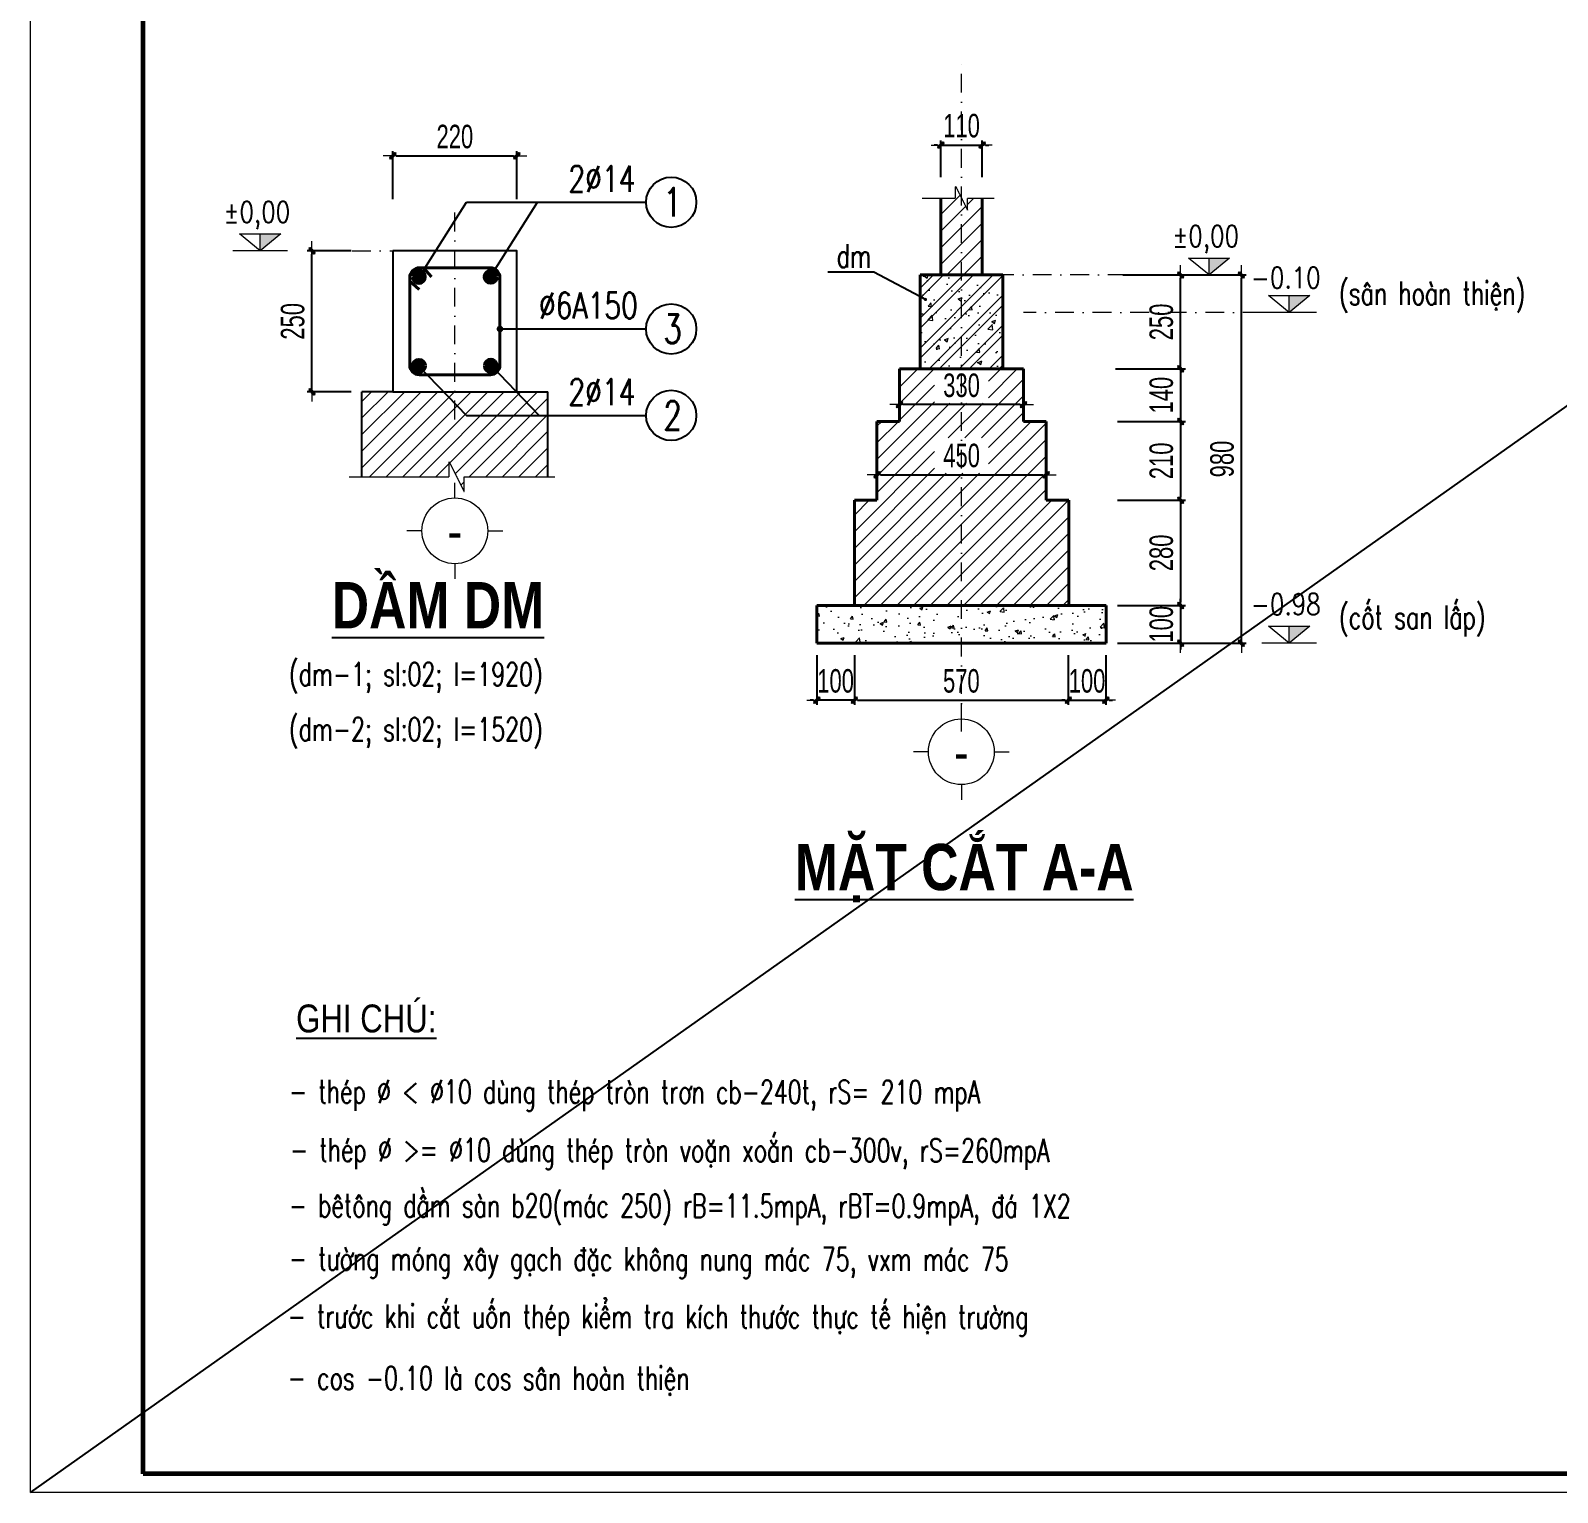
# Model space of a CAD drawing. Header units: millimetres. Extents: x -211129 to 461116, y -574633 to 115.
# Drawn here: x 301516 to 309646, y -546541 to -538758 of the extents above; entities that cross this region are included whole.
import ezdxf
from ezdxf.enums import TextEntityAlignment as Align

# ---------------------------------------------------------------- set-up
doc = ezdxf.new("R2010")
doc.units = ezdxf.units.MM
doc.header["$MEASUREMENT"] = 0
doc.header["$PDMODE"] = 32
doc.linetypes.add('DASHDOT', pattern=[1, 0.5, -0.25, 0, -0.25])
doc.linetypes.add('HIDDEN', pattern=[0.375, 0.25, -0.125])
doc.layers.get('Defpoints').update_dxf_attribs({"color": 1})
doc.layers.add('KCS_Plotter', color=11, linetype='Continuous', plot=False)
for name, color, linetype, lineweight in [('Khungten_LCDI', 7, 'Continuous', 5), ('LC Dim', 8, 'Continuous', 18), ('LC Hatch', 252, 'Continuous', 9), ('LC Hatch @ 1', 252, 'Continuous', 9), ('LC ISO', 153, 'Continuous', 13), ('LC Net dam2', 6, 'Continuous', 40), ('LC Net dam3', 1, 'Continuous', 60), ('LC Net manh', 133, 'Continuous', 5), ('LC Net thay', 63, 'Continuous', 25), ('LC Net truc', 79, 'DASHDOT', 13), ('LC Text1', 3, 'Continuous', 20), ('LC Text2', 7, 'Continuous', 25), ('MANH', 35, 'HIDDEN', 5)]:
    doc.layers.add(name, color=color, linetype=linetype, lineweight=lineweight)
doc.styles.add('HOATBIF', font='hoatbif.shx', dxfattribs={"width": 0.7})
doc.styles.add('Khungten', font='VHAVAN.TTF', dxfattribs={"width": 0.9, "height": 5000})
doc.styles.add('LC 1', font='VHAVANB.TTF')
doc.styles.add('LC 3', font='vnsimli.shx', dxfattribs={"width": 0.75})
doc.styles.add('LC3', font='VHARIALB.TTF', dxfattribs={"width": 0.8})
doc.styles.add('T1', font='Vnsimli.shx', dxfattribs={"width": 0.8})
doc.styles.add('T2', font='VHARIAL.TTF', dxfattribs={"width": 0.8})
doc.styles.add('Title', font='VHBLACK.TTF', dxfattribs={"width": 0.8})
doc.dimstyles.new('1-100(1-50)', dxfattribs={"dimscale": 50, "dimtxt": 2.5, "dimasz": 0.35, "dimexe": 0.5, "dimexo": 0, "dimgap": 0.8, "dimtad": 1, "dimdec": 0, "dimzin": 0, "dimdsep": 46, "dimtxsty": 'HOATBIF', "dimblk1": 'DOT', "dimblk2": 'DOT', "dimsah": 1, "dimcen": -1, "dimdle": 1, "dimclrd": 256, "dimclre": 256, "dimclrt": 4, "dimadec": 3, "dimazin": 2, "dimtfac": 0.3333333333333333, "dimtdec": 0, "dimtix": 1, "dimtmove": 2, "dimatfit": 3, "dimldrblk": 'DOT', "dimfxl": 1, "dimtvp": 0.8333333333333334, "dimtolj": 1, "dimtzin": 0, "dimarcsym": 0})

# ---------------------------------------------------------------- blocks, each defined once
blk = doc.blocks.new('lcdi fix')
at = {"layer": 'Defpoints', "lineweight": 0}
blk.add_lwpolyline([(-1199.999999582767, -14849.99999999255), (-1199.999999582767, 14849.99999999255), (40799.99891111254, 14849.99999999255), (40799.99891111254, -14849.99999999255)], close=True, dxfattribs=at)
at = {"layer": 'Khungten_LCDI', "color": 5, "lineweight": 60}
blk.add_lwpolyline([(0, -14649.99999999255), (0, 14649.99999999255), (40599.99891117215, 14649.99999999255), (40599.99891117215, -14649.99999999255)], close=True, dxfattribs=at)
at = {"color": 7, "style": 'Khungten', "width": 0.8}
for tag, p in [('REVISION', (39498.75271332351, -10746.30395446718)), ('NGAYHT', (39546.07422497955, -11609.37091637403))]:
    blk.add_attdef(tag, text='', height=199.998925739526, dxfattribs=at).set_placement(p, align=Align.CENTER)
at = {"layer": 'LC Text1', "color": 3, "style": 'LC 1', "width": 1.834005631990714}
for tag, p, p2 in [('TENBANVE1', (36912.65773373929, -8885.760238945484), (40339.14503431407, -8885.760238945484)), ('TENBANVE2', (36912.65773373929, -9562.465564332902), (40339.14503431407, -9562.465564332902))]:
    blk.add_attdef(tag, text='', height=249.9999935159642, dxfattribs=at).set_placement(p, p2, align=Align.FIT)
at = {"layer": 'LC Text1', "style": 'Title', "width": 0.7}
blk.add_attdef('SOBANVE', text='', height=249.9999935159641, dxfattribs=at).set_placement((39561.98232412425, -13896.18071823567), align=Align.CENTER)
blk = doc.blocks.new('DOT')
at = {"layer": 'LC Dim'}
blk.add_line((-3, 0), (3, 0), dxfattribs=at)
at = {"layer": 'LC Dim', "color": 4}
blk.add_line((-1, -1), (1, 1), dxfattribs=at)
blk.add_lwpolyline([(0.5, 1), (-1, -0.5), (-0.5, -1), (1, 0.5)], close=True, dxfattribs=at)
blk = doc.blocks.new('*D1104')
at = {"layer": 'Defpoints', "color": 0, "ltscale": 2, "transparency": 16777216}
for p in [(306023.7514757733, -540941.2873251829), (306923.7514757733, -540941.2873251829), (306923.7514757733, -541123.6629291693)]:
    blk.add_point(p, dxfattribs=at)
at = {"layer": 'LC Dim', "lineweight": -2, "ltscale": 2, "transparency": 16777216}
for p, q in [((306023.7514757733, -540941.2873251829), (306023.7514757733, -541148.6629291693)), ((306923.7514757733, -540941.2873251829), (306923.7514757733, -541148.6629291693)), ((306041.2514757733, -541123.6629291693), (306906.2514757733, -541123.6629291693))]:
    blk.add_line(p, q, dxfattribs=at)
at = {"layer": 'LC Dim', "lineweight": -2, "ltscale": 2, "transparency": 16777216, "xscale": 17.5, "yscale": 17.5, "zscale": 17.5, "rotation": 180}
blk.add_blockref('DOT', (306023.7514757733, -541123.6629291693), dxfattribs=at)
at = {"layer": 'LC Dim', "lineweight": -2, "ltscale": 2, "transparency": 16777216, "xscale": 17.5, "yscale": 17.5, "zscale": 17.5}
blk.add_blockref('DOT', (306923.7514757733, -541123.6629291693), dxfattribs=at)
at = {"layer": 'LC Dim', "color": 4, "ltscale": 2, "transparency": 16777216, "insert": (306473.7514757733, -541021.1629291693), "char_height": 125, "attachment_point": 5, "style": 'HOATBIF'}
blk.add_mtext('\\A1;450', dxfattribs=at)
blk = doc.blocks.new('_Dot')
at = {"color": 0, "linetype": 'ByBlock', "lineweight": -2}
blk.add_line((-0.5, 0), (-1, 0), dxfattribs=at)
at = {"color": 0, "linetype": 'ByBlock', "const_width": 0.5}
blk.add_lwpolyline([(-0.25, 0, 1), (0.25, 0, 1)], format="xyb", close=True, dxfattribs=at)
blk = doc.blocks.new('*D1105')
at = {"layer": 'Defpoints', "color": 0, "ltscale": 2, "transparency": 16777216}
for p in [(306143.1956874356, -540675.0567897643), (306803.1956874356, -540675.0567897643), (306143.1956874356, -540749.9674880877)]:
    blk.add_point(p, dxfattribs=at)
at = {"layer": 'LC Dim', "lineweight": -2, "ltscale": 2, "transparency": 16777216}
for p, q in [((306143.1956874356, -540675.0567897643), (306143.1956874356, -540774.9674880877)), ((306803.1956874356, -540675.0567897643), (306803.1956874356, -540774.9674880877)), ((306785.6956874356, -540749.9674880877), (306160.6956874356, -540749.9674880877))]:
    blk.add_line(p, q, dxfattribs=at)
at = {"layer": 'LC Dim', "lineweight": -2, "ltscale": 2, "transparency": 16777216, "xscale": 17.5, "yscale": 17.5, "zscale": 17.5, "rotation": 180}
blk.add_blockref('DOT', (306143.1956874356, -540749.9674880877), dxfattribs=at)
at = {"layer": 'LC Dim', "lineweight": -2, "ltscale": 2, "transparency": 16777216, "xscale": 17.5, "yscale": 17.5, "zscale": 17.5}
blk.add_blockref('DOT', (306803.1956874356, -540749.9674880877), dxfattribs=at)
at = {"layer": 'LC Dim', "color": 4, "ltscale": 2, "transparency": 16777216, "insert": (306473.1956874356, -540647.4674880877), "char_height": 125, "attachment_point": 5, "style": 'HOATBIF'}
blk.add_mtext('\\A1;330', dxfattribs=at)
blk = doc.blocks.new('*D1106')
at = {"layer": 'Defpoints', "color": 0, "ltscale": 2, "transparency": 16777216}
for p in [(307623.1102310961, -540059.5769081783, 1.103550716758349e-08), (307962.9869405765, -540059.5769081783), (307623.1102310956, -542019.1490283879, 1.103550716758349e-08)]:
    blk.add_point(p, dxfattribs=at)
at = {"layer": 'LC Dim', "lineweight": -2, "ltscale": 2, "transparency": 16777216}
for p, q in [((307623.1102310961, -540059.5769081783), (307987.9869405765, -540059.5769081783)), ((307962.9869405765, -542001.6490283879), (307962.9869405765, -540077.0769081783)), ((307623.1102310956, -542019.1490283879), (307987.9869405765, -542019.1490283879))]:
    blk.add_line(p, q, dxfattribs=at)
at = {"layer": 'LC Dim', "lineweight": -2, "ltscale": 2, "transparency": 16777216, "xscale": 17.5, "yscale": 17.5, "zscale": 17.5}
for p, rotation in [((307962.9869405765, -540059.5769081783), 90), ((307962.9869405765, -542019.1490283879), 270)]:
    blk.add_blockref('DOT', p, dxfattribs=dict(at, rotation=rotation))
at = {"layer": 'LC Dim', "color": 4, "ltscale": 2, "transparency": 16777216, "insert": (307860.4869405763, -541039.362968283), "char_height": 125, "attachment_point": 5, "rotation": 90, "style": 'HOATBIF'}
blk.add_mtext('\\A1;980', dxfattribs=at)
blk = doc.blocks.new('*D1107')
at = {"layer": 'Defpoints', "color": 0, "ltscale": 2, "transparency": 16777216}
for p in [(305902.6398990828, -542083.2550609211, 1.462108712314142e-09), (307041.7514757885, -542083.2550609211, 1.462108712314142e-09), (307041.7514757885, -542323.7329130255)]:
    blk.add_point(p, dxfattribs=at)
at = {"layer": 'LC Dim', "lineweight": -2, "ltscale": 2, "transparency": 16777216}
for p, q in [((305902.6398990828, -542083.2550609211), (305902.6398990828, -542348.7329130255)), ((307041.7514757885, -542083.2550609211), (307041.7514757885, -542348.7329130255)), ((305920.1398990828, -542323.7329130255), (307024.2514757885, -542323.7329130255))]:
    blk.add_line(p, q, dxfattribs=at)
at = {"layer": 'LC Dim', "lineweight": -2, "ltscale": 2, "transparency": 16777216, "xscale": 17.5, "yscale": 17.5, "zscale": 17.5, "rotation": 180}
blk.add_blockref('DOT', (305902.6398990828, -542323.7329130255), dxfattribs=at)
at = {"layer": 'LC Dim', "lineweight": -2, "ltscale": 2, "transparency": 16777216, "xscale": 17.5, "yscale": 17.5, "zscale": 17.5}
blk.add_blockref('DOT', (307041.7514757885, -542323.7329130255), dxfattribs=at)
at = {"layer": 'LC Dim', "color": 4, "ltscale": 2, "transparency": 16777216, "insert": (306472.1956874356, -542221.2329130255), "char_height": 125, "attachment_point": 5, "style": 'HOATBIF'}
blk.add_mtext('\\A1;570', dxfattribs=at)
blk = doc.blocks.new('*D1108')
at = {"layer": 'Defpoints', "color": 0, "ltscale": 2, "transparency": 16777216}
for p in [(307041.7514757885, -542083.2550609211), (307241.1956874508, -542083.2550609211), (307241.1956874508, -542323.7329130255)]:
    blk.add_point(p, dxfattribs=at)
at = {"layer": 'LC Dim', "lineweight": -2, "ltscale": 2, "transparency": 16777216}
for p, q in [((307041.7514757885, -542083.2550609211), (307041.7514757885, -542348.7329130255)), ((307241.1956874508, -542083.2550609211), (307241.1956874508, -542348.7329130255)), ((307024.2514757885, -542323.7329130255), (307006.7514757885, -542323.7329130255)), ((307041.7514757885, -542323.7329130255), (307241.1956874508, -542323.7329130255)), ((307258.6956874508, -542323.7329130255), (307276.1956874508, -542323.7329130255))]:
    blk.add_line(p, q, dxfattribs=at)
at = {"layer": 'LC Dim', "lineweight": -2, "ltscale": 2, "transparency": 16777216, "xscale": 17.5, "yscale": 17.5, "zscale": 17.5}
blk.add_blockref('DOT', (307041.7514757885, -542323.7329130255), dxfattribs=at)
at = {"layer": 'LC Dim', "lineweight": -2, "ltscale": 2, "transparency": 16777216, "xscale": 17.5, "yscale": 17.5, "zscale": 17.5, "rotation": 180}
blk.add_blockref('DOT', (307241.1956874508, -542323.7329130255), dxfattribs=at)
at = {"layer": 'LC Dim', "color": 4, "ltscale": 2, "transparency": 16777216, "insert": (307141.4735816196, -542221.2329130255), "char_height": 125, "attachment_point": 5, "style": 'HOATBIF'}
blk.add_mtext('\\A1;100', dxfattribs=at)
blk = doc.blocks.new('*D1109')
at = {"layer": 'Defpoints', "color": 0, "ltscale": 2, "transparency": 16777216}
for p in [(305702.6398990828, -542083.2550609211), (305902.6398990828, -542083.2550609211), (305702.6398990828, -542323.7329130255)]:
    blk.add_point(p, dxfattribs=at)
at = {"layer": 'LC Dim', "lineweight": -2, "ltscale": 2, "transparency": 16777216}
for p, q in [((305702.6398990828, -542083.2550609211), (305702.6398990828, -542348.7329130255)), ((305902.6398990828, -542083.2550609211), (305902.6398990828, -542348.7329130255)), ((305685.1398990828, -542323.7329130255), (305667.6398990828, -542323.7329130255)), ((305902.6398990828, -542323.7329130255), (305702.6398990828, -542323.7329130255)), ((305920.1398990828, -542323.7329130255), (305937.6398990828, -542323.7329130255))]:
    blk.add_line(p, q, dxfattribs=at)
at = {"layer": 'LC Dim', "lineweight": -2, "ltscale": 2, "transparency": 16777216, "xscale": 17.5, "yscale": 17.5, "zscale": 17.5}
blk.add_blockref('DOT', (305702.6398990828, -542323.7329130255), dxfattribs=at)
at = {"layer": 'LC Dim', "lineweight": -2, "ltscale": 2, "transparency": 16777216, "xscale": 17.5, "yscale": 17.5, "zscale": 17.5, "rotation": 180}
blk.add_blockref('DOT', (305902.6398990828, -542323.7329130255), dxfattribs=at)
at = {"layer": 'LC Dim', "color": 4, "ltscale": 2, "transparency": 16777216, "insert": (305802.6398990828, -542221.2329130255), "char_height": 125, "attachment_point": 5, "style": 'HOATBIF'}
blk.add_mtext('\\A1;100', dxfattribs=at)
blk = doc.blocks.new('*D1110')
at = {"layer": 'Defpoints', "color": 0, "ltscale": 2, "transparency": 16777216}
for p in [(307292.492893493, -540559.5769081782), (307303.9274263263, -540839.1490283948), (307639.8196342418, -540839.1490283948)]:
    blk.add_point(p, dxfattribs=at)
at = {"layer": 'LC Dim', "lineweight": -2, "ltscale": 2, "transparency": 16777216}
for p, q in [((307639.8196342418, -540542.0769081782), (307639.8196342418, -540524.5769081782)), ((307292.492893493, -540559.5769081782), (307664.8196342418, -540559.5769081782)), ((307639.8196342418, -540559.5769081782), (307639.8196342418, -540839.1490283948)), ((307303.9274263263, -540839.1490283948), (307664.8196342418, -540839.1490283948)), ((307639.8196342418, -540856.6490283948), (307639.8196342418, -540874.1490283948))]:
    blk.add_line(p, q, dxfattribs=at)
at = {"layer": 'LC Dim', "lineweight": -2, "ltscale": 2, "transparency": 16777216, "xscale": 17.5, "yscale": 17.5, "zscale": 17.5}
for p, rotation in [((307639.8196342418, -540559.5769081782), 270), ((307639.8196342418, -540839.1490283948), 90)]:
    blk.add_blockref('DOT', p, dxfattribs=dict(at, rotation=rotation))
at = {"layer": 'LC Dim', "color": 4, "ltscale": 2, "transparency": 16777216, "insert": (307537.3196342415, -540699.3629682865), "char_height": 125, "attachment_point": 5, "rotation": 90, "style": 'HOATBIF'}
blk.add_mtext('\\A1;140', dxfattribs=at)
blk = doc.blocks.new('*D1111')
at = {"layer": 'Defpoints', "color": 0, "ltscale": 2, "transparency": 16777216}
for p in [(307303.927426326, -540839.1490283948), (307303.927426326, -541259.1490283948), (307639.8196342418, -541259.1490283948)]:
    blk.add_point(p, dxfattribs=at)
at = {"layer": 'LC Dim', "lineweight": -2, "ltscale": 2, "transparency": 16777216}
for p, q in [((307303.927426326, -540839.1490283948), (307664.8196342418, -540839.1490283948)), ((307639.8196342418, -540856.6490283948), (307639.8196342418, -541241.6490283948)), ((307303.927426326, -541259.1490283948), (307664.8196342418, -541259.1490283948))]:
    blk.add_line(p, q, dxfattribs=at)
at = {"layer": 'LC Dim', "lineweight": -2, "ltscale": 2, "transparency": 16777216, "xscale": 17.5, "yscale": 17.5, "zscale": 17.5}
for p, rotation in [((307639.8196342418, -540839.1490283948), 90), ((307639.8196342418, -541259.1490283948), 270)]:
    blk.add_blockref('DOT', p, dxfattribs=dict(at, rotation=rotation))
at = {"layer": 'LC Dim', "color": 4, "ltscale": 2, "transparency": 16777216, "insert": (307537.3196342415, -541049.1490283948), "char_height": 125, "attachment_point": 5, "rotation": 90, "style": 'HOATBIF'}
blk.add_mtext('\\A1;210', dxfattribs=at)
blk = doc.blocks.new('*D1112')
at = {"layer": 'Defpoints', "color": 0, "ltscale": 2, "transparency": 16777216}
for p in [(307303.9274263258, -541819.1490283953), (307303.9274263258, -542019.1490283879), (307639.819634242, -542019.1490283879)]:
    blk.add_point(p, dxfattribs=at)
at = {"layer": 'LC Dim', "lineweight": -2, "ltscale": 2, "transparency": 16777216}
for p, q in [((307303.9274263258, -541819.1490283953), (307664.819634242, -541819.1490283953)), ((307639.819634242, -541801.6490283953), (307639.819634242, -541784.1490283953)), ((307639.819634242, -541819.1490283953), (307639.819634242, -542019.1490283879)), ((307303.9274263258, -542019.1490283879), (307664.819634242, -542019.1490283879)), ((307639.819634242, -542036.6490283879), (307639.819634242, -542054.1490283879))]:
    blk.add_line(p, q, dxfattribs=at)
at = {"layer": 'LC Dim', "lineweight": -2, "ltscale": 2, "transparency": 16777216, "xscale": 17.5, "yscale": 17.5, "zscale": 17.5}
for p, rotation in [((307639.819634242, -541819.1490283953), 270), ((307639.819634242, -542019.1490283879), 90)]:
    blk.add_blockref('DOT', p, dxfattribs=dict(at, rotation=rotation))
at = {"layer": 'LC Dim', "color": 4, "ltscale": 2, "transparency": 16777216, "insert": (307537.3196342418, -541919.1490283916), "char_height": 125, "attachment_point": 5, "rotation": 90, "style": 'HOATBIF'}
blk.add_mtext('\\A1;100', dxfattribs=at)
blk = doc.blocks.new('*D1113')
at = {"layer": 'Defpoints', "color": 0, "ltscale": 2, "transparency": 16777216}
for p in [(307331.9950524282, -540059.5769081782), (307639.8196342418, -540059.5769081782), (307292.492893493, -540559.5769081782)]:
    blk.add_point(p, dxfattribs=at)
at = {"layer": 'LC Dim', "lineweight": -2, "ltscale": 2, "transparency": 16777216}
for p, q in [((307331.9950524282, -540059.5769081782), (307664.8196342418, -540059.5769081782)), ((307639.8196342418, -540542.0769081782), (307639.8196342418, -540077.0769081782)), ((307292.492893493, -540559.5769081782), (307664.8196342418, -540559.5769081782))]:
    blk.add_line(p, q, dxfattribs=at)
at = {"layer": 'LC Dim', "lineweight": -2, "ltscale": 2, "transparency": 16777216, "xscale": 17.5, "yscale": 17.5, "zscale": 17.5}
for p, rotation in [((307639.8196342418, -540059.5769081782), 90), ((307639.8196342418, -540559.5769081782), 270)]:
    blk.add_blockref('DOT', p, dxfattribs=dict(at, rotation=rotation))
at = {"layer": 'LC Dim', "color": 4, "ltscale": 2, "transparency": 16777216, "insert": (307537.3196342415, -540309.5769081782), "char_height": 125, "attachment_point": 5, "rotation": 90, "style": 'HOATBIF'}
blk.add_mtext('\\A1;250', dxfattribs=at)
blk = doc.blocks.new('*D1114')
at = {"layer": 'Defpoints', "color": 0, "ltscale": 2, "transparency": 16777216}
for p in [(306583.1956874356, -539367.7981982073), (306363.1956874356, -539539.2342988807), (306583.1956874356, -539539.2342988807)]:
    blk.add_point(p, dxfattribs=at)
at = {"layer": 'LC Dim', "lineweight": -2, "ltscale": 2, "transparency": 16777216}
for p, q in [((306345.6956874356, -539367.7981982073), (306328.1956874356, -539367.7981982073)), ((306363.1956874356, -539539.2342988807), (306363.1956874356, -539342.7981982073)), ((306363.1956874356, -539367.7981982073), (306583.1956874356, -539367.7981982073)), ((306583.1956874356, -539539.2342988807), (306583.1956874356, -539342.7981982073)), ((306600.6956874356, -539367.7981982073), (306618.1956874356, -539367.7981982073))]:
    blk.add_line(p, q, dxfattribs=at)
at = {"layer": 'LC Dim', "lineweight": -2, "ltscale": 2, "transparency": 16777216, "xscale": 17.5, "yscale": 17.5, "zscale": 17.5}
blk.add_blockref('DOT', (306363.1956874356, -539367.7981982073), dxfattribs=at)
at = {"layer": 'LC Dim', "lineweight": -2, "ltscale": 2, "transparency": 16777216, "xscale": 17.5, "yscale": 17.5, "zscale": 17.5, "rotation": 180}
blk.add_blockref('DOT', (306583.1956874356, -539367.7981982073), dxfattribs=at)
at = {"layer": 'LC Dim', "color": 4, "ltscale": 2, "transparency": 16777216, "insert": (306473.1956874356, -539265.2981982073), "char_height": 125, "attachment_point": 5, "style": 'HOATBIF'}
blk.add_mtext('\\A1;110', dxfattribs=at)
blk = doc.blocks.new('TIEUDE1')
at = {"layer": 'LC Text2', "color": 7, "style": 'LC 1'}
blk.add_attdef('TIªU§Ò', text='', height=5, dxfattribs=at).set_placement((0, 0), align=Align.BOTTOM_CENTER)
blk.add_attdef('TL', text='', height=3, dxfattribs=at).set_placement((0, -2), align=Align.TOP_CENTER)
blk = doc.blocks.new('Caodo1')
at = {"layer": 'LC Text1'}
blk.add_hatch(color=4, dxfattribs=at).paths.add_polyline_path([(3.638e-12, 200.210680454169), (3.638e-12, 3.2e-15), (243.3882687822297, 200.210680454169)])
at = {"layer": 'LC Text1', "color": 4}
for p, q in [((3.638e-12, 0), (3.638e-12, 200.2106804541654)), ((323.6303984126134, 0), (-323.6303984126098, 0))]:
    blk.add_line(p, q, dxfattribs=at)
blk.add_lwpolyline([(-243.3882687822297, 200.210680454169), (243.3882687822297, 200.210680454169), (3.638e-12, 0), (3.638e-12, 0)], close=True, dxfattribs=at)
at = {"layer": 'LC Text1', "color": 4, "style": 'T1', "width": 0.8}
blk.add_attdef('%%P0,00', text='', height=250, dxfattribs=at).set_placement((-39.04586973765618, 459.5053816559738), align=Align.MIDDLE_CENTER)
blk = doc.blocks.new('TTRUC')
at = {"layer": 'LC ISO'}
for p, q in [((0, 6.94551799677526), (0, 10.13175513561828)), ((-6.94551799677526, 0), (-10.13175513561828, 0)), ((6.94551799677526, 0), (10.13175513561828, 0)), ((0, -6.94551799677526), (0, -10.13175513561828))]:
    blk.add_line(p, q, dxfattribs=at)
at = {"layer": 'LC Net manh'}
blk.add_circle((0, 0), 6.94551799677526, dxfattribs=at)
blk = doc.blocks.new('theptron1')
at = {"layer": 'LC Net dam3'}
for p, q in [((-0.5, 0), (0.5, 0)), ((-0.3535533905960619, 0.353553390592424), (0.3535533905960619, -0.353553390592424)), ((0.3535533905960619, 0.353553390592424), (-0.3535533905960619, -0.353553390592424)), ((0, 0.5), (0, -0.5))]:
    blk.add_line(p, q, dxfattribs=at)
blk.add_circle((0, 0), 0.4999999999978782, dxfattribs=at)
blk = doc.blocks.new('*D1146')
at = {"layer": 'Defpoints', "color": 0, "ltscale": 2, "transparency": 16777216}
for p in [(303014.7849306743, -539931.2804587621), (303223.896641659, -539931.2804587621), (303223.896641659, -540681.2804587621)]:
    blk.add_point(p, dxfattribs=at)
at = {"layer": 'LC Dim', "lineweight": -2, "ltscale": 2, "transparency": 16777216}
for p, q in [((303223.896641659, -539931.2804587621), (302989.7849306743, -539931.2804587621)), ((303014.7849306743, -540663.7804587621), (303014.7849306743, -539948.7804587621)), ((303223.896641659, -540681.2804587621), (302989.7849306743, -540681.2804587621))]:
    blk.add_line(p, q, dxfattribs=at)
at = {"layer": 'LC Dim', "lineweight": -2, "ltscale": 2, "transparency": 16777216, "xscale": 17.5, "yscale": 17.5, "zscale": 17.5}
for p, rotation in [((303014.7849306743, -539931.2804587621), 90), ((303014.7849306743, -540681.2804587621), 270)]:
    blk.add_blockref('DOT', p, dxfattribs=dict(at, rotation=rotation))
at = {"layer": 'LC Dim', "color": 4, "ltscale": 2, "transparency": 16777216, "insert": (302912.2849306741, -540306.2804587621), "char_height": 125, "attachment_point": 5, "rotation": 90, "style": 'HOATBIF'}
blk.add_mtext('\\A1;250', dxfattribs=at)
blk = doc.blocks.new('*D1147')
at = {"layer": 'Defpoints', "color": 0, "ltscale": 2, "transparency": 16777216}
for p in [(304105.5323190808, -539425.7070248359), (303445.5323190808, -539655.2070248359), (304105.5323190808, -539655.2070248359)]:
    blk.add_point(p, dxfattribs=at)
at = {"layer": 'LC Dim', "lineweight": -2, "ltscale": 2, "transparency": 16777216}
for p, q in [((303445.5323190808, -539655.2070248359), (303445.5323190808, -539400.7070248359)), ((304105.5323190808, -539655.2070248359), (304105.5323190808, -539400.7070248359)), ((303463.0323190808, -539425.7070248359), (304088.0323190808, -539425.7070248359))]:
    blk.add_line(p, q, dxfattribs=at)
at = {"layer": 'LC Dim', "lineweight": -2, "ltscale": 2, "transparency": 16777216, "xscale": 17.5, "yscale": 17.5, "zscale": 17.5, "rotation": 180}
blk.add_blockref('DOT', (303445.5323190808, -539425.7070248359), dxfattribs=at)
at = {"layer": 'LC Dim', "lineweight": -2, "ltscale": 2, "transparency": 16777216, "xscale": 17.5, "yscale": 17.5, "zscale": 17.5}
blk.add_blockref('DOT', (304105.5323190808, -539425.7070248359), dxfattribs=at)
at = {"layer": 'LC Dim', "color": 4, "ltscale": 2, "transparency": 16777216, "insert": (303775.5323190808, -539323.2070248359), "char_height": 125, "attachment_point": 5, "style": 'HOATBIF'}
blk.add_mtext('\\A1;220', dxfattribs=at)
blk = doc.blocks.new('*D1173')
at = {"layer": 'Defpoints', "color": 0, "ltscale": 2, "transparency": 16777216}
for p in [(307303.927426326, -541259.1490283951), (307303.927426326, -541819.1490283951), (307639.8196342421, -541819.1490283951)]:
    blk.add_point(p, dxfattribs=at)
at = {"layer": 'LC Dim', "lineweight": -2, "ltscale": 2, "transparency": 16777216}
for p, q in [((307303.927426326, -541259.1490283951), (307664.8196342421, -541259.1490283951)), ((307639.8196342421, -541276.6490283951), (307639.8196342421, -541801.6490283951)), ((307303.927426326, -541819.1490283951), (307664.8196342421, -541819.1490283951))]:
    blk.add_line(p, q, dxfattribs=at)
at = {"layer": 'LC Dim', "lineweight": -2, "ltscale": 2, "transparency": 16777216, "xscale": 17.5, "yscale": 17.5, "zscale": 17.5}
for p, rotation in [((307639.8196342421, -541259.1490283951), 90), ((307639.8196342421, -541819.1490283951), 270)]:
    blk.add_blockref('DOT', p, dxfattribs=dict(at, rotation=rotation))
at = {"layer": 'LC Dim', "color": 4, "ltscale": 2, "transparency": 16777216, "insert": (307537.3196342419, -541539.1490283951), "char_height": 125, "attachment_point": 5, "rotation": 90, "style": 'HOATBIF'}
blk.add_mtext('\\A1;280', dxfattribs=at)

msp = doc.modelspace()

# ---------------------------------------------------------------- hatches: boundary and pattern name
at = {"layer": 'LC Hatch', "ltscale": 2}
h = msp.add_hatch(dxfattribs=at)
h.set_pattern_fill('ANSI31', color=256, scale=500)
h.set_pattern_definition([(45, (340525.5598182543, -310325.5030979193), (-44.19417382415922, 44.19417382415922), [])])
h.paths.add_polyline_path([(306583.1956874356, -539650.8556192116), (306504.6242588643, -539650.8556192116), (306504.6242588643, -539713.7127620687), (306441.767116007, -539587.9984763544), (306441.767116007, -539650.8556192116), (306363.1956874356, -539650.8556192116), (306363.1956874356, -540059.5769081778), (306583.1956874356, -540059.5769081779)])
h = msp.add_hatch(dxfattribs=at)
h.set_pattern_fill('BTCT', color=256, scale=30)
h.set_pattern_definition([(49.99999999999999, (340525.5598182543, -310325.5030979193), (215.178054780226, -18.82564049477853), [22.5, -247.5]), (355, (340525.5598182543, -310325.5030979193), (-41.6254000839, 225.6576401100035), [18, -198]), (100.4514, (340543.4913222543, -310327.0718999192), (173.5528145142065, 206.8318626182861), [19.122057, -210.3426336]), (46.18420000000001, (340525.5598182543, -310265.5030979193), (320.1723145876933, -49.65570429870542), [33.75, -371.25]), (96.6356, (340552.2408417542, -310269.6410900193), (280.398811664611, 292.2353612701325), [28.6830864, -315.5139]), (351.1842, (340525.5598182543, -310265.5030979193), (280.3985835400882, 292.2355802775974), [27, -297]), (21, (340555.5598182543, -310280.5030979193), (179.0721156355385, -120.7856671996016), [22.5, -247.5]), (326.0000000000001, (340555.5598182543, -310280.5030979193), (72.99459957647451, 217.5450135140559), [18, -198]), (71.4514, (340570.4824881542, -310290.5685797193), (252.066788574447, 96.75914901298572), [19.122057, -210.3426336]), (37.50000000000001, (340525.5598182543, -310325.5030979193), (3.647956595187201, 99.86815614939344), [0, -195.6, 0, -201, 0, -198.75]), (7.499999999999999, (340525.5598182543, -310325.5030979193), (78.92086123264458, 118.3235135647081), [0, -114.6, 0, -191.1, 0, -75.75]), (327.5, (340458.6598182544, -310325.5030979193), (160.1467308517227, -6.766461520313927), [0, -75, 0, -234, 0, -310.5]), (317.5, (340428.6598182544, -310325.5030979193), (174.9558508027159, 30.03149469969532), [0, -97.5, 0, -155.4, 0, -220.5]), (45, (340525.5598182543, -310325.5030979193), (-79.5495128834866, 79.5495128834866), []), (45, (340578.5928267543, -310325.5030979193), (-79.5495128834866, 79.5495128834866), [])])
h.paths.add_polyline_path([(306693.1956874356, -540059.5769081779), (306253.1956874356, -540059.5769081779), (306253.1956874356, -540559.5769081779), (306693.1956874356, -540559.5769081779)])
h = msp.add_hatch(dxfattribs=at)
h.set_pattern_fill('ANSI31', color=256, scale=500)
h.set_pattern_definition([(45, (353096.1701506177, -309767.0169820739), (-44.19417382415922, 44.19417382415922), [])])
edge = h.paths.add_edge_path()
edge.add_line((306923.7514757733, -541259.1490283946), (306923.7514757733, -540839.1490283946))
edge.add_line((306923.7514757733, -540839.1490283946), (306803.1956874356, -540839.1490283946))
edge.add_line((306803.1956874356, -540839.1490283946), (306803.1956874356, -540559.5769081779))
edge.add_line((306803.1956874356, -540559.5769081779), (306143.1956874356, -540559.5769081779))
edge.add_line((306143.1956874356, -540559.5769081779), (306143.1956874356, -540839.1490283946))
edge.add_line((306143.1956874356, -540839.1490283946), (306022.6398990979, -540839.1490283946))
edge.add_line((306022.6398990979, -540839.1490283946), (306022.6398990979, -541259.1490283946))
edge.add_line((306022.6398990979, -541259.1490283946), (305902.6398990828, -541259.1490283946))
edge.add_line((305902.6398990828, -541259.1490283946), (305902.362004914, -541819.1490283951))
edge.add_line((305902.362004914, -541819.1490283951), (307043.4735816195, -541819.1490283951))
edge.add_line((307043.7514757885, -541679.1490283951), (307043.7514757885, -541259.1490283946))
edge.add_line((307043.7514757885, -541259.1490283946), (306923.7514757736, -541259.1490283946))
h.paths.add_polyline_path([(306330.0014757733, -541114.9129291693), (306617.5014757733, -541114.9129291693), (306617.5014757733, -540927.4129291693), (306330.0014757733, -540927.4129291693)], flags=16)
h.paths.add_polyline_path([(306329.4456874356, -540741.2174880877), (306616.9456874356, -540741.2174880877), (306616.9456874356, -540553.7174880877), (306329.4456874356, -540553.7174880877)])
h = msp.add_hatch(dxfattribs=at)
h.set_pattern_fill('ANSI31', color=256, scale=500)
h.set_pattern_definition([(45, (353341.2642518525, -311950.3401103836), (-44.19417382415922, 44.19417382415922), [])])
h.paths.add_polyline_path([(304270.5323190808, -540681.2804587618), (304105.5323190808, -540681.2804587618), (303445.5323190808, -540681.2804587618), (303280.5323190808, -540681.2804587618), (303280.5323190808, -541133.4802413039), (303745.6561536103, -541133.4802413039), (303745.6561536103, -541054.9088127324), (303824.2275821816, -541212.0516698753), (303824.2275821816, -541133.4802413039), (304270.5323190808, -541133.4802413039)])
at = {"layer": 'LC Hatch @ 1', "ltscale": 2}
h = msp.add_hatch(dxfattribs=at)
h.set_pattern_fill('AR-CONC', color=256, scale=25)
h.set_pattern_definition([(49.99999999999999, (928139.2234010083, -827967.7833574214), (179.3150456501884, -15.68803374564878), [18.75, -206.25]), (355, (928139.2234010083, -827967.7833574214), (-34.68783340325, 188.048033425003), [15, -165]), (100.45144446, (928154.1663212582, -827969.0906934214), (144.627211681778, 172.3599977421574), [15.93504799999981, -175.285527999997]), (46.18420000000001, (928139.2234010083, -827917.7833574214), (266.8103326678931, -41.37982019826914), [28.125, -309.375]), (96.63563549, (928161.4575872585, -827921.2316841714), (233.6654864185571, 243.5296501936376), [23.9025855, -262.92844]), (351.1841639899999, (928139.2234010083, -827917.7833574214), (233.6654862636933, 243.5296500674975), [22.5, -247.50000025]), (21, (928164.2234010083, -827930.2833574214), (149.2267630296154, -100.6547226663347), [18.75, -206.25]), (326.0000000000001, (928164.2234010083, -827930.2833574214), (60.82883298039543, 181.2875112617133), [15, -165]), (71.45144474, (928176.6589645083, -827938.6712509214), (210.0555941824928, 80.63278820158845), [15.9350475, -175.285528]), (37.50000000000001, (928139.2234010083, -827967.7833574214), (3.039963829322667, 83.22346345782788), [0, -163, 0, -167.5, 0, -165.625]), (7.499999999999999, (928139.2234010083, -827967.7833574214), (65.76738436053715, 98.60292797059006), [0, -95.5, 0, -159.25, 0, -63.125]), (327.5, (928083.4734010083, -827967.7833574214), (133.4556090431022, -5.638717933594939), [0, -62.5, 0, -195, 0, -258.75]), (317.5, (928058.4734010083, -827967.7833574214), (145.7965423355966, 25.02624558307943), [0, -81.25, 0, -129.5, 0, -183.75])])
h.paths.add_polyline_path([(307243.1956874508, -542019.1490283876), (307243.1956874508, -541819.149028395), (305702.6398990828, -541819.1490283951), (305702.6398990828, -542019.1490283876)])

# ---------------------------------------------------------------- linework, layer by layer
at = {"layer": 'KCS_Plotter', "ltscale": 250}
msp.add_line((301516.3050122364, -546541.2070248355), (322516.3044675841, -531691.2070248435), dxfattribs=at)
at = {"layer": 'LC Net dam2', "ltscale": 2}
for p, q in [((306363.1956874356, -540059.5769081779), (306363.1956874356, -539650.8556192116)), ((306583.1956874356, -540059.5769081779), (306583.1956874356, -539650.8556192116)), ((306253.1956874356, -540059.5769081779), (306693.1956874356, -540059.5769081779)), ((306253.1956874356, -540559.5769081779, 1.95967439172752e-09), (306253.1956874356, -540059.5769081779, 1.95967439172752e-09)), ((306693.1956874356, -540559.5769081779, 1.95967439172752e-09), (306693.1956874356, -540059.5769081779, 1.95967439172752e-09)), ((306143.1956874356, -540559.5769081779, 1.95967439172752e-09), (306143.1956874356, -540839.1490283946, 1.95967439172752e-09)), ((306143.1956874356, -540559.5769081779), (306803.1956874356, -540559.5769081779)), ((306803.1956874356, -540559.5769081779, -1.544699825949819e-09), (306803.1956874356, -540839.1490283946, -2.708505887887708e-09)), ((306022.6398990979, -540839.1490283946, 1.95967439172752e-09), (306022.6398990979, -541259.1490283946, 1.685746211458478e-09)), ((306022.6398990979, -540839.1490283946, 1.95967439172752e-09), (306143.1956874356, -540839.1490283946, 1.95967439172752e-09)), ((306803.1956874356, -540839.1490283946, 1.95967439172752e-09), (306923.7514757733, -540839.1490283946, 1.95967439172752e-09)), ((306923.7514757733, -540839.1490283946, 1.95967439172752e-09), (306923.7514757733, -541259.1490283946, 1.685746211458478e-09)), ((305902.6398990828, -541259.1490283946, 1.603369956769407e-09), (305902.6398990828, -541819.1490283951)), ((305902.6398990828, -541259.1490283946, 1.877298137038449e-09), (306022.6398990979, -541259.1490283946, 2.233602571996562e-09)), ((307043.7514757885, -541259.1490283946, 1.877298137038449e-09), (306923.7514757733, -541259.1490283946, 2.233602571996562e-09)), ((307043.7514757885, -541259.1490283946, 1.603369956769407e-09), (307043.7514757885, -541819.1490283951)), ((307243.1956874508, -541819.1490283951, -1.116133283886322e-09), (305702.6398990828, -541819.1490283951, 1.723475404275324e-09)), ((305702.6398990828, -541819.1490283951, 1.723475404275324e-09), (305702.6398990828, -542019.1490283876, 1.723475404275324e-09)), ((307243.1956874508, -541819.1490283951, -1.116133283886322e-09), (307243.1956874508, -542019.1490283876, -1.116133283886322e-09)), ((307243.1956874508, -542019.1490283876, -1.116133283886322e-09), (305702.6398990828, -542019.1490283876, 1.723475404275324e-09))]:
    msp.add_line(p, q, dxfattribs=at)
at = {"layer": 'LC Net dam2'}
for p, q in [((303608.2493531674, -540021.2804587618), (303651.3114316769, -540069.5842174857)), ((303535.5323190808, -540092.5233408215), (303584.6154400483, -540136.280209115))]:
    msp.add_line(p, q, dxfattribs=at)
msp.add_lwpolyline([(303535.5323190808, -540072.3083968628), (303535.5323190808, -540540.2525206606, 0.414213562373095), (303586.5602571818, -540591.2804587618), (303964.5043809796, -540591.2804587618, 0.414213562373095), (304015.5323190808, -540540.2525206606), (304015.5323190808, -540072.3083968628, 0.414213562373095), (303964.5043809796, -540021.2804587618), (303586.5602571818, -540021.2804587618, 0.414213562373095)], format="xyb", close=True, dxfattribs=at)
at = {"layer": 'LC Net thay', "linetype": 'Continuous', "ltscale": 1000}
for p, q in [((303280.5323190808, -541133.4802413039), (303280.5323190808, -540681.2804587618)), ((303445.5323190808, -540681.2804587618), (303280.5323190808, -540681.2804587618)), ((304105.5323190808, -540681.2804587618), (304270.5323190808, -540681.2804587618)), ((304270.5323190808, -541133.4802413039), (304270.5323190808, -540681.2804587618))]:
    msp.add_line(p, q, dxfattribs=at)
msp.add_lwpolyline([(303445.5323190808, -539931.2804587618), (303445.5323190808, -540681.2804587618), (304105.5323190808, -540681.2804587618), (304105.5323190808, -539931.2804587618)], close=True, dxfattribs=at)
at = {"layer": 'LC Net truc', "ltscale": 200}
for p, q in [((306473.1956874356, -542490.2940907545), (306473.1956874356, -538906.7051840706)), ((303775.5323190808, -540828.2454137624), (303775.5323190808, -539707.1832873062)), ((303028.3401383125, -539931.280458762), (303642.7923531302, -539931.280458762)), ((307752.6044797903, -540059.5769081779), (306693.1956874356, -540059.5769081779)), ((308071.6270660796, -540259.1490283946), (306803.1956874356, -540259.1490283946))]:
    msp.add_line(p, q, dxfattribs=at)
at = {"layer": 'LC Text2', "ltscale": 100}
for centre in [(304927.3454530247, -539672.2616806086), (304927.3454530247, -540346.886939163), (304927.3454530247, -540807.402788755)]:
    msp.add_circle(centre, 133.765917908898, dxfattribs=at)
at = {"layer": 'MANH', "ltscale": 2, "elevation": 1.95967439172752e-09}
msp.add_lwpolyline([(306264.1540611638, -539650.8556192116), (306441.767116007, -539650.8556192116), (306441.767116007, -539587.9984763544), (306504.6242588643, -539713.7127620687), (306504.6242588643, -539650.8556192116), (306646.5202372168, -539650.8556192116)], dxfattribs=at)
at = {"layer": 'MANH', "ltscale": 2}
msp.add_lwpolyline([(303212.0234806408, -541133.4802413039), (303745.6561536103, -541133.4802413039), (303745.6561536103, -541054.9088127324), (303824.2275821816, -541212.0516698753), (303824.2275821816, -541133.4802413039), (304307.2083242606, -541133.4802413039)], dxfattribs=at)

# ---------------------------------------------------------------- block references
at = {"layer": 'LC Dim', "yscale": 60.00000000069849}
for p, xscale, zscale in [((303584.4019894333, -540069.3707668711), -60.00000000069849, 60.00000000064909), ((303966.6626487282, -540069.3707668711), 60.00000000069849, 60.00000000069849)]:
    msp.add_blockref('theptron1', p, dxfattribs=dict(at, xscale=xscale, zscale=zscale))
for p, xscale, zscale, rotation in [((303584.4019894361, -540543.1901506518), 60.00000000069849, 60.00000000069849, 180.0000000004822), ((303966.6626487312, -540543.1901506493), -60.00000000069849, 60.00000000064909, 180)]:
    msp.add_blockref('theptron1', p, dxfattribs=dict(at, xscale=xscale, zscale=zscale, rotation=rotation))
at = {"layer": 'LC ISO', "xscale": 25.19610424696835, "yscale": 25.19610424696835, "zscale": 25.19610424696835}
for p in [(303775.5323190808, -541421.552094422), (306472.1956874356, -542598.0298024999)]:
    msp.add_blockref('TTRUC', p, dxfattribs=at)
at = {"layer": 'LC Net thay', "xscale": 0.5000000000000013, "yscale": 0.5000000000000013, "zscale": 0.5000000000000013}
msp.add_blockref('lcdi fix', (302116.3050120278, -539116.2070248396), dxfattribs=at)
at = {"layer": 'LC Text1'}
ref = msp.add_blockref('Caodo1', (302738.9363397128, -539931.2804587617), dxfattribs=dict(at, xscale=0.45, yscale=0.45, zscale=0.45))
ref.add_attrib('%%P0,00', '%%p0,00', dxfattribs={"layer": 'LC Text2', "height": 112.5, "style": 'T1', "width": 0.8}).set_placement((302721.3656983313, -539724.5030370166), align=Align.MIDDLE_CENTER)
ref = msp.add_blockref('Caodo1', (307790.9209638457, -540059.5769081779), dxfattribs=dict(at, xscale=0.45, yscale=0.45, zscale=0.45))
ref.add_attrib('%%P0,00', '%%p0,00', dxfattribs={"layer": 'LC Text2', "height": 112.5, "style": 'T1', "width": 0.8}).set_placement((307773.3503224643, -539852.7994864328), align=Align.MIDDLE_CENTER)
ref = msp.add_blockref('Caodo1', (308217.4209638457, -540259.1490283946), dxfattribs=dict(at, xscale=0.45, yscale=0.45, zscale=0.45))
ref.add_attrib('%%P0,00', '-0.10', dxfattribs={"layer": 'LC Text2', "height": 112.5, "style": 'T1', "width": 0.8}).set_placement((308199.8503224643, -540073.8001780781), align=Align.MIDDLE_CENTER)
ref = msp.add_blockref('Caodo1', (308217.4209638457, -542019.1490283877), dxfattribs=dict(at, xscale=0.45, yscale=0.45, zscale=0.45))
ref.add_attrib('%%P0,00', '-0.98', dxfattribs={"layer": 'LC Text2', "height": 112.5, "style": 'T1', "width": 0.8}).set_placement((308199.8503224643, -541812.3716066424), align=Align.MIDDLE_CENTER)
at = {"layer": 'LC Text2'}
ref = msp.add_blockref('TIEUDE1', (303685.4927864927, -542014.5777881283), dxfattribs=dict(at, xscale=50.00000000009664, yscale=50.00000000009664, zscale=50.00000000009664))
ref.add_attrib('TIªU§Ò', '%%UdÇm dm', dxfattribs={"color": 7, "height": 246.220730126512, "style": 'LC3', "width": 0.8}).set_placement((303685.4927864927, -542014.5777881283), align=Align.BOTTOM_CENTER)
ref = msp.add_blockref('TIEUDE1', (306487.6796529967, -543408.5749929958), dxfattribs=dict(at, xscale=50.00000000009664, yscale=50.00000000009664, zscale=50.00000000009664))
ref.add_attrib('TIªU§Ò', '%%UmÆt C¾T a-a', dxfattribs={"color": 7, "height": 246.220730126512, "style": 'LC3', "width": 0.8}).set_placement((306487.6796529967, -543408.5749929958), align=Align.BOTTOM_CENTER)

# ---------------------------------------------------------------- texts
at = {"layer": 'LC Text1', "color": 3, "style": 'LC 3', "width": 0.7}
for s, height, rotation, p in [('dm', 125, 359.9519192799348, (305808.8453293038, -540020.5493293257)), ('(s©n hoµn thiÖn)', 123.7903933281825, 0.04808072209898911, (308483.4731159227, -540219.1491354719)), ('(cèt san lÊp)', 123.7903933281825, 0.04808072209898911, (308483.4434356972, -541943.7804641103)), ('(dm-1; sl:02; l=1920)', 123.7903933281825, 359.9519192802487, (302892.1324009773, -542245.9577812976)), ('(dm-2; sl:02; l=1520)', 123.7903933281825, 359.9519192802487, (302892.1324009773, -542539.0170862)), ('- thÐp %%C < %%C10 dïng thÐp trßn tr¬n cb-240t, rS= 210 mpA', 123.7903933281825, 359.9519192802487, (302892.8543225112, -544468.256857692)), ('- thÐp %%C >= %%C10 dïng thÐp trßn voÆn xo¾n cb-300v, rS=260mpA', 123.7903933281825, 359.9519192802487, (302897.839819448, -544778.8565660826)), ('- bªt«ng dÇm sµn b20(m¸c 250) rB=11.5mpA, rBT=0.9mpA, ®¸ 1X2', 123.7903933281825, 359.9519192802487, (302891.8604456891, -545074.9036482738)), ('- t\xadêng mãng x©y g¹ch ®Æc kh«ng nung m¸c 75, vxm m¸c 75', 123.7903933281825, 359.9519192802487, (302891.8604456891, -545358.2611954843)), ('- tr\xadíc khi c¾t uèn thÐp kiÓm tra kÝch th\xadíc thùc tÕ hiÖn tr\xadêng', 123.7903933281825, 359.9519192802487, (302885.8810719305, -545664.6120629729)), ('- cos -0.10 lµ cos s©n hoµn thiÖn', 123.7903933281825, 359.9519192802487, (302885.8810719305, -545993.5218340766))]:
    msp.add_text(s, height=height, rotation=rotation, dxfattribs=at).set_placement(p)
at = {"layer": 'LC Text1', "ltscale": 0.2, "style": 'LC 1', "width": 0.9}
for p in [(303775.5323190808, -541582.0522170009), (306472.1956874356, -542758.5299250787)]:
    msp.add_text('-', height=197.2853535353064, dxfattribs=at).set_placement(p, align=Align.BOTTOM_CENTER)
at = {"layer": 'LC Text2', "linetype": 'ByBlock', "style": 'LC 3', "width": 0.75}
for s, p in [('2%%C14', (304380.0038237244, -539616.8301277382)), ('%%C6A150', (304223.2221655483, -540291.4553862925)), ('2%%C14', (304380.0038237244, -540751.9712358846))]:
    msp.add_text(s, height=138.8888921383897, dxfattribs=at).set_placement(p)
at = {"layer": 'LC Text2', "ltscale": 100, "style": 'LC 3', "width": 0.75}
for s, p in [('1', (304934.8940478943, -539672.2616806086)), ('3', (304934.8940478943, -540346.886939163)), ('2', (304934.8940478943, -540807.402788755))]:
    msp.add_text(s, height=152.7777813522287, dxfattribs=at).set_placement(p, align=Align.MIDDLE_CENTER)
at = {"layer": 'LC Text2', "style": 'T2', "width": 0.8}
msp.add_text('%%Ughi chó:', height=148.5389610389132, dxfattribs=at).set_placement((302930.3759480407, -544092.0933430061))

# ---------------------------------------------------------------- dimensions: what is measured, and where the dimension line sits
at = {"layer": 'LC Dim', "ltscale": 2}
for base, p1, p2, override, picture, middle in [((304105.5323190808, -539425.7070248359), (303445.5323190808, -539655.2070248359), (304105.5323190808, -539655.2070248359), {"dimlfac": 0.3333333333333333}, '*D1147', (303775.5323190808, -539323.2070248359)), ((306583.1956874356, -539367.7981982073), (306363.1956874356, -539539.2342988807), (306583.1956874356, -539539.2342988807), {"dimlfac": 0.5}, '*D1114', (306473.1956874356, -539265.2981982073)), ((306143.1956874356, -540749.9674880877), (306803.1956874356, -540675.0567897643), (306143.1956874356, -540675.0567897643), {"dimlfac": 0.5}, '*D1105', (306473.1956874356, -540647.4674880877)), ((306923.7514757733, -541123.6629291693, 2.362587643751912e-09), (306023.7514757733, -540941.2873251829, 2.362587643751912e-09), (306923.7514757733, -540941.2873251829, 2.362587643751912e-09), {"dimlfac": 0.5}, '*D1104', (306473.7514757733, -541021.1629291693, 2.362587643751912e-09)), ((305702.6398990828, -542323.7329130255, 1.462108712314142e-09), (305902.6398990828, -542083.2550609211, 1.462108712314142e-09), (305702.6398990828, -542083.2550609211, 1.462108712314142e-09), {"dimlfac": 0.5}, '*D1109', (305802.6398990828, -542221.2329130255, 1.462108712314142e-09)), ((307041.7514757885, -542323.7329130255), (305902.6398990828, -542083.2550609211, 1.462108712314142e-09), (307041.7514757885, -542083.2550609211, 1.462108712314142e-09), {"dimlfac": 0.5}, '*D1107', (306472.1956874356, -542221.2329130255)), ((307241.1956874508, -542323.7329130255, 1.462108712314142e-09), (307041.7514757885, -542083.2550609211, 1.462108712314142e-09), (307241.1956874508, -542083.2550609211, 1.462108712314142e-09), {"dimlfac": 0.5}, '*D1108', (307141.4735816196, -542221.2329130255, 1.462108712314142e-09))]:
    dim = msp.add_linear_dim(base=base, p1=p1, p2=p2, dimstyle='1-100(1-50)', override=override, dxfattribs=at)
    dim.commit()
    dim.dimension.update_dxf_attribs({"geometry": picture, "text_midpoint": middle})
for base, p1, p2, override, picture, middle in [((303014.7849306743, -539931.2804587621), (303223.8966416589, -540681.2804587618), (303223.8966416589, -539931.2804587618), {"dimlfac": 0.3333333333333333}, '*D1146', (302912.2849306741, -540306.2804587621)), ((307639.8196342418, -540059.5769081782), (307292.4928934929, -540559.5769081779), (307331.995052428, -540059.5769081779), {"dimlfac": 0.5}, '*D1113', (307537.3196342415, -540309.5769081782)), ((307962.9869405765, -540059.5769081783, -1.103550716758349e-08), (307623.1102310955, -542019.1490283876), (307623.110231096, -540059.576908178), {"dimlfac": 0.5}, '*D1106', (307860.4869405763, -541039.362968283, -1.103550716758349e-08)), ((307639.8196342418, -540839.1490283948), (307292.4928934929, -540559.5769081779), (307303.9274263261, -540839.1490283946), {"dimlfac": 0.5}, '*D1110', (307537.3196342415, -540699.3629682865)), ((307639.8196342418, -541259.1490283948), (307303.9274263259, -540839.1490283946), (307303.9274263259, -541259.1490283946), {"dimlfac": 0.5}, '*D1111', (307537.3196342415, -541049.1490283948)), ((307639.8196342421, -541819.1490283951), (307303.9274263259, -541259.1490283948), (307303.9274263259, -541819.1490283948), {"dimlfac": 0.5}, '*D1173', (307537.3196342419, -541539.1490283951)), ((307639.819634242, -542019.1490283879), (307303.9274263257, -541819.1490283951), (307303.9274263257, -542019.1490283876), {"dimlfac": 0.5}, '*D1112', (307537.3196342418, -541919.1490283916))]:
    dim = msp.add_linear_dim(base=base, p1=p1, p2=p2, angle=90, dimstyle='1-100(1-50)', override=override, dxfattribs=at)
    dim.commit()
    dim.dimension.update_dxf_attribs({"geometry": picture, "text_midpoint": middle})

# ---------------------------------------------------------------- leaders
for points, override in [([(303582.5136643565, -540077.0080194462), (303837.0456288446, -539672.2616806086), (304225.7414325949, -539672.2616806086)], {"dimasz": 0.7}), ([(303960.2466936384, -540077.0080194462), (304214.7786581263, -539672.2616806086), (304793.5795351158, -539672.2616806086)], {"dimasz": 0.7}), ([(306281.2196189468, -540189.9536640707), (306006.920867024, -540044.4529397392), (305761.6618580851, -540044.4529397392)], {"dimlfac": 0.5}), ([(304015.5323190808, -540346.886939163), (304526.8178979667, -540346.886939163), (304793.5795351158, -540346.886939163)], {"dimasz": 0.7}), ([(303582.5136643516, -540543.1901506521), (303837.0456288446, -540807.402788755), (304225.7414325949, -540807.402788755)], {"dimasz": 0.7}), ([(303970.3003688797, -540543.1901506521), (304224.8323333723, -540807.402788755), (304793.5795351158, -540807.402788755)], {"dimasz": 0.7})]:
    msp.add_leader(points, dimstyle='1-100(1-50)', override=override, dxfattribs=at)

doc.saveas('drawing.dxf')
